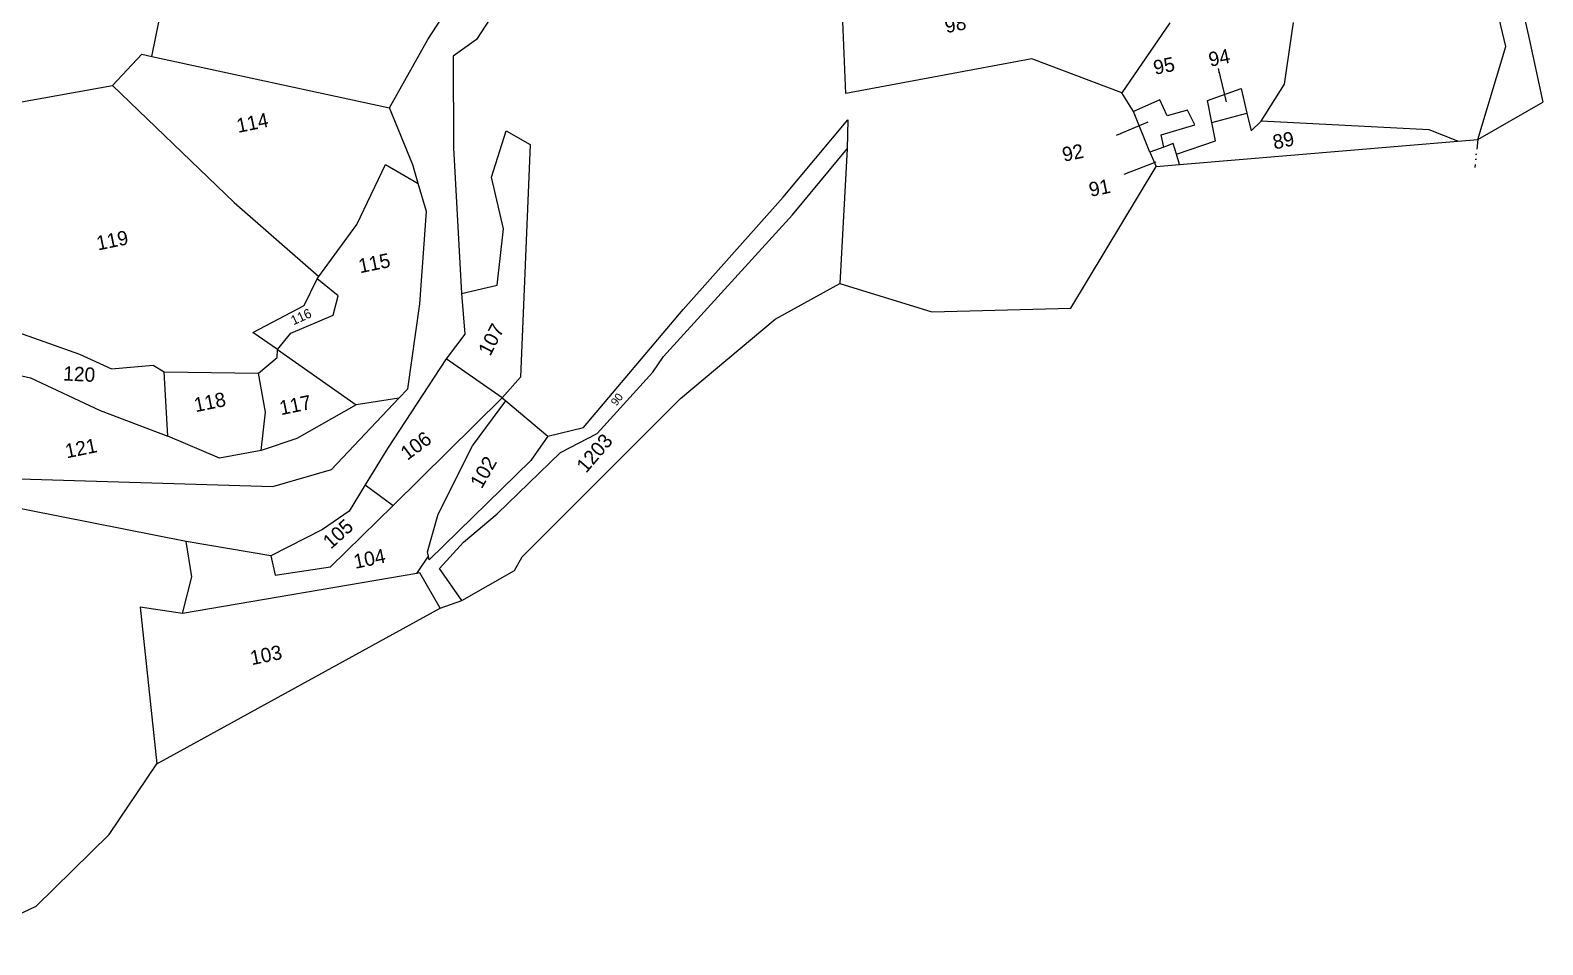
# Model space of a CAD drawing. Header units: metres. Extents: x 308938 to 313654, y 1921426 to 1925517.
# Drawn here: x 310781 to 311549, y 1922162 to 1922627 of the extents above; entities that cross this region are included whole.
import ezdxf

# ---------------------------------------------------------------- set-up
doc = ezdxf.new("R2010")
doc.units = ezdxf.units.M
doc.header["$MEASUREMENT"] = 0
doc.linetypes.add('DIVIDE', pattern=[1.25, 0.5, -0.25, 0, -0.25, 0, -0.25])
for name, color, linetype in [('OFF', 1, 'Continuous'), ('POLY_PARCEL', 6, 'Continuous'), ('POLY_WATER', 4, 'Continuous'), ('TEXT_PARCEL', 7, 'Continuous'), ('V_BOUND_LINE', 7, 'Continuous'), ('V_DIVIDE_LINE', 7, 'DIVIDE')]:
    doc.layers.add(name, color=color, linetype=linetype)
doc.styles.get("Standard").update_dxf_attribs({"font": 'simplex.shx'})
doc.styles.add('TEXT_MAP', font='')
doc.styles.get('TEXT_MAP').set_extended_font_data('Kruti Dev 050')
doc.dimstyles.get("Standard").update_dxf_attribs({"dimtxt": 0.18, "dimasz": 0.18, "dimexe": 0.18, "dimexo": 0.0625, "dimgap": 0.09, "dimtad": 0, "dimtih": 1, "dimtoh": 1, "dimdec": 4, "dimzin": 0, "dimdsep": 46, "dimtxsty": 'Standard', "dimcen": 0.09, "dimadec": 0, "dimazin": 0, "dimtfac": 1, "dimtdec": 4, "dimtofl": 0, "dimtmove": 0, "dimatfit": 3, "dimfxl": 1, "dimtolj": 1, "dimtzin": 0, "dimarcsym": 0})

msp = doc.modelspace()

# ---------------------------------------------------------------- linework, layer by layer
at = {"layer": 'OFF', "ltscale": 10}
msp.add_line((311516.04, 1922571.04), (311549, 1922589.94), dxfattribs=at)
at = {"layer": 'POLY_PARCEL'}
for p, q in [((310843.07, 1922613.22), (310854.03, 1922666.92)), ((311195.23, 1922594.37), (311193.25, 1922645.37)), ((311359.71, 1922630.19), (311335.3, 1922594.78)), ((311417.87, 1922599.05), (311422.56, 1922630.44)), ((310823.17, 1922598.42), (310837.98, 1922614.33)), ((310837.98, 1922614.33), (310843.07, 1922613.22)), ((310843.07, 1922613.22), (310963.71, 1922587.03)), ((311289.79, 1922611.96), (311195.23, 1922594.37)), ((311335.3, 1922594.78), (311289.79, 1922611.96)), ((310768.44, 1922588.7), (310823.17, 1922598.42)), ((310823.17, 1922598.42), (310884.9, 1922539.03)), ((311378.79, 1922590.79), (311395.89, 1922596.97)), ((311395.89, 1922596.97), (311398.85, 1922584.38)), ((311406.04, 1922580.28), (311417.87, 1922599.05)), ((311341.38, 1922585.17), (311335.3, 1922594.78)), ((311354.64, 1922591.09), (311341.38, 1922585.17)), ((311358.4, 1922583.1), (311354.64, 1922591.09)), ((311381.08, 1922579.64), (311378.79, 1922590.79)), ((311163.52, 1922541.76), (311196.27, 1922581.03)), ((311196.27, 1922581.03), (311195.97, 1922566.24)), ((311349.61, 1922564.53), (311341.38, 1922585.17)), ((311368.63, 1922585.85), (311358.4, 1922583.1)), ((311372.47, 1922578.43), (311368.63, 1922585.85)), ((311381.08, 1922579.64), (311398.85, 1922584.38)), ((311398.85, 1922584.38), (311400.96, 1922575.43)), ((311400.96, 1922575.43), (311406.04, 1922580.28)), ((311491.31, 1922575.93), (311406.04, 1922580.28)), ((311015.48, 1922551.95), (311022.96, 1922575.35)), ((311022.96, 1922575.35), (311035.16, 1922568.54)), ((311355.39, 1922573.45), (311372.47, 1922578.43)), ((311356.63, 1922567.19), (311355.39, 1922573.45)), ((311383, 1922570.27), (311381.08, 1922579.64)), ((311505.98, 1922570.2), (311491.31, 1922575.93)), ((311035.16, 1922568.54), (311030.23, 1922450.38)), ((311168.29, 1922532.74), (311195.97, 1922566.24)), ((311195.97, 1922566.24), (311192.34, 1922497.9)), ((311356.63, 1922567.19), (311349.61, 1922564.53)), ((311361.5, 1922569.05), (311356.63, 1922567.19)), ((311363.1, 1922563.59), (311361.5, 1922569.05)), ((311363.1, 1922563.59), (311383, 1922570.27)), ((310947.19, 1922527.88), (310961.62, 1922558.33)), ((310961.62, 1922558.33), (310978.34, 1922548.73)), ((311349.61, 1922564.53), (311352.8, 1922557.39)), ((311364.62, 1922558.38), (311363.1, 1922563.59)), ((311021.6, 1922525.72), (311015.48, 1922551.95)), ((311112.7, 1922484.7), (311163.52, 1922541.76)), ((310884.9, 1922539.03), (310927.9, 1922501.54)), ((310927.9, 1922501.54), (310947.19, 1922527.88)), ((311102.74, 1922460.84), (311168.29, 1922532.74)), ((311018.34, 1922497.1), (311021.6, 1922525.72)), ((310920.46, 1922486.7), (310926.99, 1922500.3)), ((310926.99, 1922500.3), (310927.9, 1922501.54)), ((310937.71, 1922491.56), (310926.99, 1922500.3)), ((311000.32, 1922492.91), (311018.34, 1922497.1)), ((310935.16, 1922481.89), (310937.71, 1922491.56)), ((310745.58, 1922483.36), (310806.47, 1922462.1)), ((310894.37, 1922472.95), (310920.46, 1922486.7)), ((310913.69, 1922472.65), (310935.16, 1922481.89)), ((311062.11, 1922424.82), (311112.7, 1922484.7)), ((310906.83, 1922464.44), (310894.37, 1922472.95)), ((310906.83, 1922464.44), (310913.69, 1922472.65)), ((310745.62, 1922458.39), (310781.45, 1922449.97)), ((310806.47, 1922462.1), (310822.68, 1922454.63)), ((310897.31, 1922452.34), (310906.68, 1922460.25)), ((310906.68, 1922460.25), (310906.83, 1922464.44)), ((310906.83, 1922464.44), (310946.82, 1922436.26)), ((311020.85, 1922439.88), (310992.48, 1922459.7)), ((311097.36, 1922452.92), (311102.74, 1922460.84)), ((310781.45, 1922449.97), (310816.9, 1922433.34)), ((310822.68, 1922454.63), (310843.82, 1922456.48)), ((310843.82, 1922456.48), (310849.34, 1922453)), ((310851.25, 1922420.37), (310849.34, 1922453)), ((310849.34, 1922453), (310897.31, 1922452.34)), ((310900.86, 1922432.58), (310897.31, 1922452.34)), ((311030.23, 1922450.38), (311020.85, 1922439.88)), ((311069.1, 1922421.77), (311097.36, 1922452.92)), ((310946.82, 1922436.26), (310916.64, 1922419.24)), ((310968.49, 1922439.7), (310946.82, 1922436.26)), ((310965.53, 1922385.16), (311020.85, 1922439.88)), ((311005.79, 1922415.5), (311022.69, 1922438.34)), ((311020.85, 1922439.88), (311022.69, 1922438.34)), ((311022.69, 1922438.34), (311044.13, 1922420.43)), ((310816.9, 1922433.34), (310851.25, 1922420.37)), ((310898.65, 1922413.04), (310900.86, 1922432.58)), ((310877.51, 1922409.18), (310851.25, 1922420.37)), ((310916.64, 1922419.24), (310898.65, 1922413.04)), ((311044.13, 1922420.43), (311035.37, 1922408.04)), ((311044.13, 1922420.43), (311062.11, 1922424.82)), ((311050.55, 1922412.01), (311069.1, 1922421.77)), ((310898.65, 1922413.04), (310877.51, 1922409.18)), ((310988.42, 1922380.71), (311005.79, 1922415.5)), ((311018.4, 1922380.91), (311050.55, 1922412.01)), ((311035.37, 1922408.04), (310983.8, 1922357.54)), ((310951.38, 1922395.62), (310965.53, 1922385.16)), ((310933.7, 1922354.05), (310965.53, 1922385.16)), ((310983.05, 1922361.64), (310988.42, 1922380.71)), ((311001.19, 1922366.5), (311018.4, 1922380.91)), ((310863.4, 1922348.88), (310860.44, 1922366.88)), ((310989.13, 1922353.24), (311001.19, 1922366.5)), ((310903.45, 1922359.62), (310905.71, 1922349.72)), ((310977.52, 1922350.62), (310983.47, 1922359.37)), ((310983.47, 1922359.37), (310983.05, 1922361.64)), ((310983.8, 1922357.54), (310983.47, 1922359.37)), ((310977.52, 1922350.62), (310858.69, 1922330.25)), ((310905.71, 1922349.72), (310933.7, 1922354.05)), ((310979.12, 1922350.9), (310977.52, 1922350.62)), ((310989.35, 1922333.07), (310979.12, 1922350.9)), ((311000.44, 1922336.9), (310989.13, 1922353.24)), ((310858.69, 1922330.25), (310863.4, 1922348.88)), ((310858.69, 1922330.25), (310837.13, 1922333.48)), ((310837.13, 1922333.48), (310845.59, 1922253.94))]:
    msp.add_line(p, q, dxfattribs=at)
at = {"layer": 'POLY_WATER'}
for p, q in [((311512.55, 1922752.83), (311542.08, 1922622.12)), ((310983.18, 1922621.85), (311007.36, 1922659.32)), ((311025.83, 1922649.71), (311007.93, 1922621.78)), ((311530.27, 1922618.24), (311523.78, 1922645.81)), ((310963.71, 1922587.03), (310983.18, 1922621.85)), ((311007.93, 1922621.78), (310995.97, 1922613.43)), ((311542.08, 1922622.12), (311549, 1922589.94)), ((310995.97, 1922613.43), (310996.17, 1922566.75)), ((311516.04, 1922571.04), (311530.27, 1922618.24)), ((310975.58, 1922558.21), (310963.71, 1922587.03)), ((310996.17, 1922566.75), (311000.32, 1922492.91)), ((310978.34, 1922548.73), (310975.58, 1922558.21)), ((310982.49, 1922534.49), (310978.34, 1922548.73)), ((310979.12, 1922487.52), (310982.49, 1922534.49)), ((311000.32, 1922492.91), (311001.91, 1922472.14)), ((310972.99, 1922444.48), (310979.12, 1922487.52)), ((311001.91, 1922472.14), (310992.48, 1922459.7)), ((310992.48, 1922459.7), (310962.67, 1922414.14)), ((310968.49, 1922439.7), (310972.99, 1922444.48)), ((310934.32, 1922403.42), (310968.49, 1922439.7)), ((310962.67, 1922414.14), (310951.38, 1922395.62)), ((310904.53, 1922394.85), (310934.32, 1922403.42)), ((310763.98, 1922399.03), (310904.53, 1922394.85)), ((310951.38, 1922395.62), (310943.23, 1922382.26)), ((310860.44, 1922366.88), (310762.59, 1922386.24)), ((310943.23, 1922382.26), (310929.75, 1922373.03)), ((310929.75, 1922373.03), (310903.45, 1922359.62)), ((310903.45, 1922359.62), (310860.44, 1922366.88))]:
    msp.add_line(p, q, dxfattribs=at)
at = {"layer": 'V_BOUND_LINE'}
for p, q in [((311364.62, 1922558.38), (311505.98, 1922570.2)), ((311505.98, 1922570.2), (311516.04, 1922571.04)), ((311309.45, 1922485.41), (311352.8, 1922557.39)), ((311352.8, 1922557.39), (311364.62, 1922558.38)), ((311159.41, 1922479.85), (311192.34, 1922497.9)), ((311192.34, 1922497.9), (311238.98, 1922483.58)), ((311238.98, 1922483.58), (311309.45, 1922485.41)), ((311111.32, 1922439.59), (311159.41, 1922479.85)), ((311031.04, 1922359.02), (311111.32, 1922439.59)), ((311027.17, 1922352.08), (311031.04, 1922359.02)), ((311000.44, 1922336.9), (311027.17, 1922352.08)), ((310989.35, 1922333.07), (311000.44, 1922336.9)), ((310845.59, 1922253.94), (310989.35, 1922333.07)), ((310821.42, 1922218.1), (310845.59, 1922253.94)), ((310784.44, 1922181.63), (310821.42, 1922218.1)), ((310742.56, 1922162.1), (310784.44, 1922181.63))]:
    msp.add_line(p, q, dxfattribs=at)
at = {"layer": 'V_DIVIDE_LINE', "ltscale": 10}
msp.add_line((311516.04, 1922571.04), (311514.58, 1922556.77), dxfattribs=at)

# ---------------------------------------------------------------- texts
at = {"layer": 'TEXT_PARCEL', "style": 'TEXT_MAP'}
for s, height, rotation, p in [('98', 7.265, 11.60008, (311246.33, 1922624.97)), ('95', 7.265, 11.60008, (311352.2, 1922603.83)), ('94', 7.265, 11.60008, (311380.25, 1922607.94)), ('114', 7.265, 11.60008, (310886.9, 1922574.35)), ('89', 7.265, 11.60008, (311412.81, 1922565.98)), ('92', 7.265, 11.60008, (311305.95, 1922559.71)), ('91', 7.265, 11.60008, (311319.52, 1922541.88)), ('119', 7.265, 11.60008, (310815.79, 1922514.65)), ('115', 7.265, 11.60008, (310948.77, 1922503.09)), ('116', 4.79, 24.46005, (310914.96, 1922476.64)), ('107', 7.265, 62.53068, (311014.78, 1922460.63)), ('120', 7.265, 357.30561, (310798, 1922448.66)), ('118', 7.265, 11.60008, (310865.3, 1922432.52)), ('90', 4.069, 52.7518, (311078.89, 1922435.43)), ('117', 7.265, 11.60008, (310908.68, 1922431.02)), ('121', 7.265, 11.60008, (310799.92, 1922409.09)), ('106', 7.265, 36.77453, (310972.77, 1922407.81)), ('1203', 7.265, 49.44143, (311063.46, 1922401.23)), ('102', 7.265, 60.37988, (311010.52, 1922393.28)), ('105', 7.265, 42.14892, (310933.97, 1922362.69)), ('104', 7.265, 11.60008, (310946.32, 1922353)), ('103', 7.265, 11.60008, (310893.84, 1922304.07))]:
    msp.add_text(s, height=height, rotation=rotation, dxfattribs=at).set_placement(p)

# ---------------------------------------------------------------- leaders
for points in [[(311384.27, 1922607.14), (311388.31, 1922590.18)], [(311332.72, 1922573.15), (311348.76, 1922579.98)], [(311336.57, 1922553.44), (311352.81, 1922559.76)]]:
    msp.add_leader(points, dimstyle='Standard', override={"dimtxt": 2.5, "dimasz": 2.5, "dimexe": 1.25, "dimexo": 0.625, "dimgap": 0.625, "dimtad": 1, "dimtih": 0, "dimtoh": 0, "dimzin": 8, "dimcen": 2.5, "dimtofl": 1})

doc.saveas('drawing.dxf')
